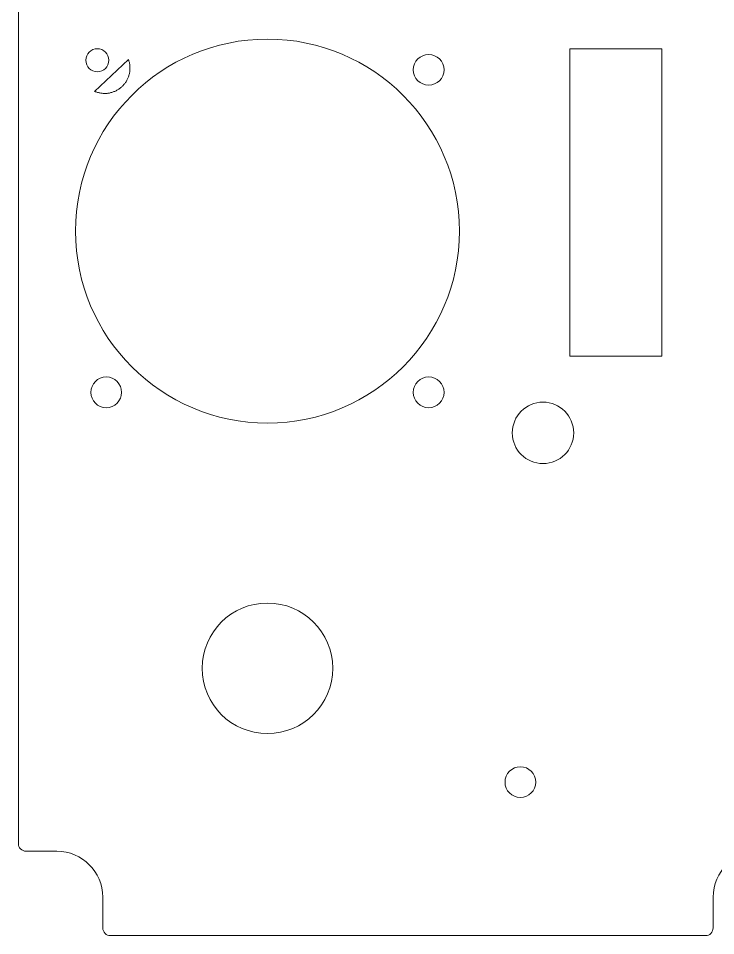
# Model space of a CAD drawing. Header units: millimetres. Extents: x -767 to 123, y -199 to 166.
# Drawn here: x -148.6 to -57.8, y -104.3 to 15.2 of the extents above; entities that cross this region are included whole.
import ezdxf

# ---------------------------------------------------------------- set-up
doc = ezdxf.new("R2010")
doc.units = ezdxf.units.MM
doc.header["$MEASUREMENT"] = 0
doc.layers.add('Cut', color=7, linetype='Continuous')

msp = doc.modelspace()

# ---------------------------------------------------------------- linework, layer by layer
at = {"layer": 'Cut', "color": 250, "lineweight": 9}
msp.add_ellipse((-138.3574, 9.7301), major_axis=(0, 1.5), ratio=1, dxfattribs=at)
for points, knots in [([(-136.6448, -104.2662), (-136.6448, -104.2662), (-59.1444, -104.2662), (-59.1444, -104.2662), (-59.1444, -104.2662), (-58.5944, -104.2662), (-58.1444, -103.8162), (-58.1444, -103.2662), (-58.1444, -103.2662), (-58.1444, -103.2662), (-58.1444, -99.2699), (-58.1444, -99.2699), (-58.1444, -99.2699), (-58.1444, -99.2687), (-58.1444, -99.2674), (-58.1444, -99.2662), (-58.1444, -99.2662), (-58.1444, -95.953), (-55.458, -93.2662), (-52.145, -93.2662), (-52.145, -93.2662), (-52.145, -93.2662), (-48.1443, -93.2662), (-48.1443, -93.2662), (-48.1443, -93.2662), (-47.6038, -93.2662), (-47.1598, -92.8315), (-47.1447, -92.2945), (-47.1447, -92.2945), (-47.1447, -92.2945), (-47.1447, 92.8509), (-47.1447, 92.8509), (-47.1447, 92.8509), (-47.154, 93.393), (-47.6002, 93.8338), (-48.1445, 93.8338), (-48.1445, 93.8338), (-48.1445, 93.8338), (-52.1452, 93.8338), (-52.1452, 93.8338), (-52.1452, 93.8338), (-55.4582, 93.8338), (-58.1446, 96.5206), (-58.1446, 99.8338), (-58.1446, 99.8338), (-58.1446, 99.835), (-58.1446, 99.8363), (-58.1446, 99.8375), (-58.1446, 99.8375), (-58.1446, 99.8375), (-58.1446, 103.8338), (-58.1446, 103.8338), (-58.1446, 103.8338), (-58.1446, 104.3838), (-58.5946, 104.8338), (-59.1446, 104.8338), (-59.1446, 104.8338), (-59.1446, 104.8338), (-130.8957, 104.8338), (-130.8957, 104.8338), (-130.8957, 104.8338), (-130.8957, 104.8338), (-145.0081, 75.552), (-145.0081, 75.552), (-145.0081, 75.552), (-145.2366, 75.0798), (-145.0569, 74.5111), (-144.6102, 74.2517), (-144.6102, 74.2517), (-144.6102, 74.2517), (-141.1511, 72.578), (-141.1511, 72.578), (-141.1511, 72.578), (-139.0824, 71.6312), (-137.6449, 69.5428), (-137.645, 67.1192), (-137.645, 67.1192), (-137.644, 63.8065), (-140.3316, 61.1192), (-143.6451, 61.1192), (-143.6451, 61.1192), (-143.6451, 61.1192), (-147.6449, 61.1192), (-147.6449, 61.1192), (-147.6449, 61.1192), (-148.1949, 61.1192), (-148.6449, 60.6692), (-148.6449, 60.1192), (-148.6449, 60.1192), (-148.6449, 60.1192), (-148.6449, -92.2662), (-148.6449, -92.2662), (-148.6449, -92.2662), (-148.6449, -92.8162), (-148.1949, -93.2662), (-147.6449, -93.2662), (-147.6449, -93.2662), (-147.6449, -93.2662), (-143.6442, -93.2662), (-143.6442, -93.2662), (-143.6442, -93.2662), (-140.3312, -93.2662), (-137.6448, -95.953), (-137.6448, -99.2662), (-137.6448, -99.2662), (-137.6448, -99.2674), (-137.6448, -99.2687), (-137.6448, -99.2699), (-137.6448, -99.2699), (-137.6448, -99.2699), (-137.6448, -103.2662), (-137.6448, -103.2662), (-137.6448, -103.2662), (-137.6448, -103.8162), (-137.1948, -104.2662), (-136.6448, -104.2662)], [0, 0, 0, 0, 0.03333333, 0.03333333, 0.03333333, 0.03333333, 0.06666667, 0.06666667, 0.06666667, 0.06666667, 0.1, 0.1, 0.1, 0.1, 0.13333333, 0.13333333, 0.13333333, 0.13333333, 0.16666667, 0.16666667, 0.16666667, 0.16666667, 0.2, 0.2, 0.2, 0.2, 0.23333333, 0.23333333, 0.23333333, 0.23333333, 0.26666667, 0.26666667, 0.26666667, 0.26666667, 0.3, 0.3, 0.3, 0.3, 0.33333333, 0.33333333, 0.33333333, 0.33333333, 0.36666667, 0.36666667, 0.36666667, 0.36666667, 0.4, 0.4, 0.4, 0.4, 0.43333333, 0.43333333, 0.43333333, 0.43333333, 0.46666667, 0.46666667, 0.46666667, 0.46666667, 0.5, 0.5, 0.5, 0.5, 0.53333333, 0.53333333, 0.53333333, 0.53333333, 0.56666667, 0.56666667, 0.56666667, 0.56666667, 0.6, 0.6, 0.6, 0.6, 0.63333333, 0.63333333, 0.63333333, 0.63333333, 0.66666667, 0.66666667, 0.66666667, 0.66666667, 0.7, 0.7, 0.7, 0.7, 0.73333333, 0.73333333, 0.73333333, 0.73333333, 0.76666667, 0.76666667, 0.76666667, 0.76666667, 0.8, 0.8, 0.8, 0.8, 0.83333333, 0.83333333, 0.83333333, 0.83333333, 0.86666667, 0.86666667, 0.86666667, 0.86666667, 0.9, 0.9, 0.9, 0.9, 0.93333333, 0.93333333, 0.93333333, 0.93333333, 1, 1, 1, 1]), ([(-116.1961, 12.4869), (-130.0013, 12.4869), (-141.1958, 1.2915), (-141.1958, -12.5132), (-141.1958, -12.5132), (-141.1963, -26.3164), (-130.0011, -37.5131), (-116.1961, -37.5131), (-116.1961, -37.5131), (-102.3912, -37.5119), (-91.1959, -26.3179), (-91.1959, -12.5132), (-91.1959, -12.5132), (-91.1963, 1.2934), (-102.3912, 12.4861), (-116.1961, 12.4869)], [0, 0, 0, 0, 0.2, 0.2, 0.2, 0.2, 0.4, 0.4, 0.4, 0.4, 0.6, 0.6, 0.6, 0.6, 1, 1, 1, 1]), ([(-76.8064, 11.2064), (-76.8064, 11.2064), (-64.8065, 11.2064), (-64.8065, 11.2064), (-64.8065, 11.2064), (-64.8065, 11.2064), (-64.8065, -28.7938), (-64.8065, -28.7938), (-64.8065, -28.7938), (-64.8065, -28.7938), (-76.8064, -28.7938), (-76.8064, -28.7938), (-76.8064, -28.7938), (-76.8064, -28.7938), (-76.8064, 11.2064), (-76.8064, 11.2064)], [0, 0, 0, 0, 0.2, 0.2, 0.2, 0.2, 0.4, 0.4, 0.4, 0.4, 0.6, 0.6, 0.6, 0.6, 1, 1, 1, 1]), ([(-134.1042, 8.8121), (-134.1042, 8.8121), (-134.1077, 8.9157), (-134.1077, 8.9157), (-134.1077, 8.9157), (-134.1077, 8.9157), (-134.1176, 9.0196), (-134.1176, 9.0196), (-134.1176, 9.0196), (-134.1176, 9.0196), (-134.1276, 9.1235), (-134.1276, 9.1235), (-134.1276, 9.1235), (-134.1276, 9.1235), (-134.1428, 9.2258), (-134.1428, 9.2258), (-134.1428, 9.2258), (-134.1428, 9.2258), (-134.1596, 9.3266), (-134.1596, 9.3266), (-134.1596, 9.3266), (-134.1596, 9.3266), (-134.1813, 9.4292), (-134.1813, 9.4292), (-134.1813, 9.4292), (-134.1813, 9.4292), (-134.2048, 9.5302), (-134.2048, 9.5302), (-134.2048, 9.5302), (-134.2048, 9.5302), (-134.2333, 9.6296), (-134.2333, 9.6296), (-134.2333, 9.6296), (-134.2333, 9.6296), (-134.2619, 9.729), (-134.2619, 9.729), (-134.2619, 9.729), (-134.2619, 9.729), (-134.2955, 9.827), (-134.2955, 9.827)], [0, 0, 0, 0, 0.09090909, 0.09090909, 0.09090909, 0.09090909, 0.18181818, 0.18181818, 0.18181818, 0.18181818, 0.27272727, 0.27272727, 0.27272727, 0.27272727, 0.36363636, 0.36363636, 0.36363636, 0.36363636, 0.45454545, 0.45454545, 0.45454545, 0.45454545, 0.54545455, 0.54545455, 0.54545455, 0.54545455, 0.63636364, 0.63636364, 0.63636364, 0.63636364, 0.72727273, 0.72727273, 0.72727273, 0.72727273, 0.81818182, 0.81818182, 0.81818182, 0.81818182, 1, 1, 1, 1]), ([(-95.1958, 10.4869), (-94.0915, 10.4869), (-93.196, 9.5913), (-93.196, 8.4869), (-93.196, 8.4869), (-93.1958, 7.3828), (-94.0917, 6.4869), (-95.1961, 6.4869), (-95.1961, 6.4869), (-96.3001, 6.487), (-97.196, 7.3826), (-97.196, 8.4869), (-97.196, 8.4869), (-97.1959, 9.5919), (-96.3004, 10.4868), (-95.1958, 10.4869)], [0, 0, 0, 0, 0.2, 0.2, 0.2, 0.2, 0.4, 0.4, 0.4, 0.4, 0.6, 0.6, 0.6, 0.6, 1, 1, 1, 1]), ([(-135.0697, 6.3756), (-135.0697, 6.3756), (-134.9971, 6.4501), (-134.9971, 6.4501), (-134.9971, 6.4501), (-134.9971, 6.4501), (-134.9278, 6.5281), (-134.9278, 6.5281), (-134.9278, 6.5281), (-134.9278, 6.5281), (-134.8618, 6.6062), (-134.8618, 6.6062), (-134.8618, 6.6062), (-134.8618, 6.6062), (-134.7957, 6.6876), (-134.7957, 6.6876), (-134.7957, 6.6876), (-134.7957, 6.6876), (-134.7329, 6.7692), (-134.7329, 6.7692), (-134.7329, 6.7692), (-134.7329, 6.7692), (-134.6735, 6.8541), (-134.6735, 6.8541), (-134.6735, 6.8541), (-134.6735, 6.8541), (-134.6171, 6.9425), (-134.6171, 6.9425), (-134.6171, 6.9425), (-134.6171, 6.9425), (-134.5626, 7.0293), (-134.5626, 7.0293), (-134.5626, 7.0293), (-134.5626, 7.0293), (-134.5112, 7.1196), (-134.5112, 7.1196), (-134.5112, 7.1196), (-134.5112, 7.1196), (-134.4632, 7.2099), (-134.4632, 7.2099), (-134.4632, 7.2099), (-134.4632, 7.2099), (-134.4184, 7.3037), (-134.4184, 7.3037), (-134.4184, 7.3037), (-134.4184, 7.3037), (-134.3753, 7.3992), (-134.3753, 7.3992), (-134.3753, 7.3992), (-134.3753, 7.3992), (-134.3354, 7.4949), (-134.3354, 7.4949), (-134.3354, 7.4949), (-134.3354, 7.4949), (-134.2989, 7.5905), (-134.2989, 7.5905), (-134.2989, 7.5905), (-134.2989, 7.5905), (-134.2641, 7.6881), (-134.2641, 7.6881), (-134.2641, 7.6881), (-134.2641, 7.6881), (-134.2342, 7.7873), (-134.2342, 7.7873), (-134.2342, 7.7873), (-134.2342, 7.7873), (-134.2059, 7.8883), (-134.2059, 7.8883), (-134.2059, 7.8883), (-134.2059, 7.8883), (-134.1809, 7.9893), (-134.1809, 7.9893), (-134.1809, 7.9893), (-134.1809, 7.9893), (-134.1626, 8.0907), (-134.1626, 8.0907), (-134.1626, 8.0907), (-134.1626, 8.0907), (-134.1426, 8.1936), (-134.1426, 8.1936), (-134.1426, 8.1936), (-134.1426, 8.1936), (-134.1276, 8.295), (-134.1276, 8.295), (-134.1276, 8.295), (-134.1276, 8.295), (-134.1176, 8.3982), (-134.1176, 8.3982), (-134.1176, 8.3982), (-134.1176, 8.3982), (-134.1076, 8.5015), (-134.1076, 8.5015), (-134.1076, 8.5015), (-134.1076, 8.5015), (-134.1043, 8.605), (-134.1043, 8.605), (-134.1043, 8.605), (-134.1043, 8.605), (-134.1026, 8.7101), (-134.1026, 8.7101)], [0, 0, 0, 0, 0.03846154, 0.03846154, 0.03846154, 0.03846154, 0.07692308, 0.07692308, 0.07692308, 0.07692308, 0.11538462, 0.11538462, 0.11538462, 0.11538462, 0.15384615, 0.15384615, 0.15384615, 0.15384615, 0.19230769, 0.19230769, 0.19230769, 0.19230769, 0.23076923, 0.23076923, 0.23076923, 0.23076923, 0.26923077, 0.26923077, 0.26923077, 0.26923077, 0.30769231, 0.30769231, 0.30769231, 0.30769231, 0.34615385, 0.34615385, 0.34615385, 0.34615385, 0.38461538, 0.38461538, 0.38461538, 0.38461538, 0.42307692, 0.42307692, 0.42307692, 0.42307692, 0.46153846, 0.46153846, 0.46153846, 0.46153846, 0.5, 0.5, 0.5, 0.5, 0.53846154, 0.53846154, 0.53846154, 0.53846154, 0.57692308, 0.57692308, 0.57692308, 0.57692308, 0.61538462, 0.61538462, 0.61538462, 0.61538462, 0.65384615, 0.65384615, 0.65384615, 0.65384615, 0.69230769, 0.69230769, 0.69230769, 0.69230769, 0.73076923, 0.73076923, 0.73076923, 0.73076923, 0.76923077, 0.76923077, 0.76923077, 0.76923077, 0.80769231, 0.80769231, 0.80769231, 0.80769231, 0.84615385, 0.84615385, 0.84615385, 0.84615385, 0.88461538, 0.88461538, 0.88461538, 0.88461538, 0.92307692, 0.92307692, 0.92307692, 0.92307692, 1, 1, 1, 1]), ([(-137.6127, 5.4172), (-137.6127, 5.4172), (-137.5076, 5.4123), (-137.5076, 5.4123), (-137.5076, 5.4123), (-137.5076, 5.4123), (-137.4042, 5.409), (-137.4042, 5.409), (-137.4042, 5.409), (-137.4042, 5.409), (-137.3005, 5.4123), (-137.3005, 5.4123), (-137.3005, 5.4123), (-137.3005, 5.4123), (-137.1969, 5.4157), (-137.1969, 5.4157), (-137.1969, 5.4157), (-137.1969, 5.4157), (-137.0947, 5.4242), (-137.0947, 5.4242), (-137.0947, 5.4242), (-137.0947, 5.4242), (-136.9906, 5.4376), (-136.9906, 5.4376), (-136.9906, 5.4376), (-136.9906, 5.4376), (-136.8884, 5.4494), (-136.8884, 5.4494), (-136.8884, 5.4494), (-136.8884, 5.4494), (-136.7859, 5.4679), (-136.7859, 5.4679), (-136.7859, 5.4679), (-136.7859, 5.4679), (-136.6834, 5.4897), (-136.6834, 5.4897), (-136.6834, 5.4897), (-136.6834, 5.4897), (-136.5824, 5.5133), (-136.5824, 5.5133), (-136.5824, 5.5133), (-136.5824, 5.5133), (-136.4828, 5.5418), (-136.4828, 5.5418), (-136.4828, 5.5418), (-136.4828, 5.5418), (-136.385, 5.5721), (-136.385, 5.5721), (-136.385, 5.5721), (-136.385, 5.5721), (-136.2871, 5.6057), (-136.2871, 5.6057), (-136.2871, 5.6057), (-136.2871, 5.6057), (-136.189, 5.6428), (-136.189, 5.6428), (-136.189, 5.6428), (-136.189, 5.6428), (-136.0925, 5.6814), (-136.0925, 5.6814), (-136.0925, 5.6814), (-136.0925, 5.6814), (-135.9993, 5.7236), (-135.9993, 5.7236), (-135.9993, 5.7236), (-135.9993, 5.7236), (-135.906, 5.7691), (-135.906, 5.7691), (-135.906, 5.7691), (-135.906, 5.7691), (-135.8158, 5.818), (-135.8158, 5.818), (-135.8158, 5.818), (-135.8158, 5.818), (-135.7241, 5.8685), (-135.7241, 5.8685), (-135.7241, 5.8685), (-135.7241, 5.8685), (-135.6354, 5.9225), (-135.6354, 5.9225), (-135.6354, 5.9225), (-135.6354, 5.9225), (-135.5501, 5.9799), (-135.5501, 5.9799), (-135.5501, 5.9799), (-135.5501, 5.9799), (-135.4646, 6.0406), (-135.4646, 6.0406), (-135.4646, 6.0406), (-135.4646, 6.0406), (-135.3825, 6.1015), (-135.3825, 6.1015), (-135.3825, 6.1015), (-135.3825, 6.1015), (-135.3002, 6.1658), (-135.3002, 6.1658), (-135.3002, 6.1658), (-135.3002, 6.1658), (-135.2213, 6.2334), (-135.2213, 6.2334), (-135.2213, 6.2334), (-135.2213, 6.2334), (-135.1455, 6.3045), (-135.1455, 6.3045), (-135.1455, 6.3045), (-135.1455, 6.3045), (-135.0697, 6.3756), (-135.0697, 6.3756)], [0, 0, 0, 0, 0.03571429, 0.03571429, 0.03571429, 0.03571429, 0.07142857, 0.07142857, 0.07142857, 0.07142857, 0.10714286, 0.10714286, 0.10714286, 0.10714286, 0.14285714, 0.14285714, 0.14285714, 0.14285714, 0.17857143, 0.17857143, 0.17857143, 0.17857143, 0.21428571, 0.21428571, 0.21428571, 0.21428571, 0.25, 0.25, 0.25, 0.25, 0.28571429, 0.28571429, 0.28571429, 0.28571429, 0.32142857, 0.32142857, 0.32142857, 0.32142857, 0.35714286, 0.35714286, 0.35714286, 0.35714286, 0.39285714, 0.39285714, 0.39285714, 0.39285714, 0.42857143, 0.42857143, 0.42857143, 0.42857143, 0.46428571, 0.46428571, 0.46428571, 0.46428571, 0.5, 0.5, 0.5, 0.5, 0.53571429, 0.53571429, 0.53571429, 0.53571429, 0.57142857, 0.57142857, 0.57142857, 0.57142857, 0.60714286, 0.60714286, 0.60714286, 0.60714286, 0.64285714, 0.64285714, 0.64285714, 0.64285714, 0.67857143, 0.67857143, 0.67857143, 0.67857143, 0.71428571, 0.71428571, 0.71428571, 0.71428571, 0.75, 0.75, 0.75, 0.75, 0.78571429, 0.78571429, 0.78571429, 0.78571429, 0.82142857, 0.82142857, 0.82142857, 0.82142857, 0.85714286, 0.85714286, 0.85714286, 0.85714286, 0.89285714, 0.89285714, 0.89285714, 0.89285714, 0.92857143, 0.92857143, 0.92857143, 0.92857143, 1, 1, 1, 1]), ([(-138.715, 5.681), (-138.715, 5.681), (-138.6194, 5.6412), (-138.6194, 5.6412), (-138.6194, 5.6412), (-138.6194, 5.6412), (-138.5219, 5.6063), (-138.5219, 5.6063), (-138.5219, 5.6063), (-138.5219, 5.6063), (-138.4245, 5.5716), (-138.4245, 5.5716), (-138.4245, 5.5716), (-138.4245, 5.5716), (-138.3253, 5.5417), (-138.3253, 5.5417)], [0, 0, 0, 0, 0.2, 0.2, 0.2, 0.2, 0.4, 0.4, 0.4, 0.4, 0.6, 0.6, 0.6, 0.6, 1, 1, 1, 1]), ([(-138.3253, 5.5417), (-138.3253, 5.5417), (-138.2242, 5.5135), (-138.2242, 5.5135), (-138.2242, 5.5135), (-138.2242, 5.5135), (-138.1248, 5.4902), (-138.1248, 5.4902)], [0, 0, 0, 0, 0.33333333, 0.33333333, 0.33333333, 0.33333333, 1, 1, 1, 1]), ([(-138.1248, 5.4902), (-138.1248, 5.4902), (-138.0235, 5.4686), (-138.0235, 5.4686), (-138.0235, 5.4686), (-138.0235, 5.4686), (-137.9206, 5.452), (-137.9206, 5.452)], [0, 0, 0, 0, 0.33333333, 0.33333333, 0.33333333, 0.33333333, 1, 1, 1, 1]), ([(-137.1957, -31.5131), (-136.0914, -31.5131), (-135.1959, -32.4087), (-135.1959, -33.5131), (-135.1959, -33.5131), (-135.1957, -34.6172), (-136.0916, -35.5131), (-137.196, -35.5131), (-137.196, -35.5131), (-138.3, -35.513), (-139.1959, -34.6174), (-139.1959, -33.5131), (-139.1959, -33.5131), (-139.1958, -32.4081), (-138.3003, -31.5132), (-137.1957, -31.5131)], [0, 0, 0, 0, 0.2, 0.2, 0.2, 0.2, 0.4, 0.4, 0.4, 0.4, 0.6, 0.6, 0.6, 0.6, 1, 1, 1, 1]), ([(-95.1958, -31.5131), (-94.0915, -31.5131), (-93.196, -32.4087), (-93.196, -33.5131), (-93.196, -33.5131), (-93.1958, -34.6172), (-94.0917, -35.5131), (-95.1961, -35.5131), (-95.1961, -35.5131), (-96.3001, -35.513), (-97.196, -34.6174), (-97.196, -33.5131), (-97.196, -33.5131), (-97.1959, -32.4081), (-96.3004, -31.5132), (-95.1958, -31.5131)], [0, 0, 0, 0, 0.2, 0.2, 0.2, 0.2, 0.4, 0.4, 0.4, 0.4, 0.6, 0.6, 0.6, 0.6, 1, 1, 1, 1]), ([(-80.3061, -34.7937), (-78.0975, -34.7937), (-76.3066, -36.5849), (-76.3066, -38.7937), (-76.3066, -38.7937), (-76.306, -41.002), (-78.0978, -42.7937), (-80.3067, -42.7937), (-80.3067, -42.7937), (-82.5147, -42.7934), (-84.3065, -41.0023), (-84.3065, -38.7937), (-84.3065, -38.7937), (-84.3062, -36.5838), (-82.5153, -34.794), (-80.3061, -34.7937)], [0, 0, 0, 0, 0.2, 0.2, 0.2, 0.2, 0.4, 0.4, 0.4, 0.4, 0.6, 0.6, 0.6, 0.6, 1, 1, 1, 1]), ([(-116.1959, -60.9521), (-111.5022, -60.9521), (-107.696, -64.7588), (-107.696, -69.4524), (-107.696, -69.4524), (-107.696, -74.1454), (-111.5022, -77.9521), (-116.1959, -77.9521), (-116.1959, -77.9521), (-120.8894, -77.951), (-124.696, -74.146), (-124.696, -69.4524), (-124.696, -69.4524), (-124.6957, -64.7575), (-120.8896, -60.9525), (-116.1959, -60.9521)], [0, 0, 0, 0, 0.2, 0.2, 0.2, 0.2, 0.4, 0.4, 0.4, 0.4, 0.6, 0.6, 0.6, 0.6, 1, 1, 1, 1]), ([(-83.2535, -82.2715), (-82.1492, -82.2715), (-81.2537, -83.1673), (-81.2537, -84.2717), (-81.2537, -84.2717), (-81.2535, -85.376), (-82.1493, -86.272), (-83.2537, -86.272), (-83.2537, -86.272), (-84.3578, -86.2714), (-85.2536, -85.376), (-85.2536, -84.2717), (-85.2536, -84.2717), (-85.2534, -83.1668), (-84.358, -82.2721), (-83.2535, -82.2715)], [0, 0, 0, 0, 0.2, 0.2, 0.2, 0.2, 0.4, 0.4, 0.4, 0.4, 0.6, 0.6, 0.6, 0.6, 1, 1, 1, 1])]:
    msp.add_open_spline(points, degree=3, knots=knots, dxfattribs=at)
for points in [[(-134.2955, 9.827), (-134.2955, 9.827), (-138.715, 5.681), (-138.715, 5.681)], [(-134.1042, 8.8121), (-134.1042, 8.8121), (-134.1026, 8.7101), (-134.1026, 8.7101)], [(-137.9206, 5.452), (-137.9206, 5.452), (-137.8175, 5.4354), (-137.8175, 5.4354)], [(-137.8175, 5.4354), (-137.8175, 5.4354), (-137.7143, 5.4254), (-137.7143, 5.4254)], [(-137.7143, 5.4254), (-137.7143, 5.4254), (-137.6127, 5.4172), (-137.6127, 5.4172)]]:
    msp.add_open_spline(points, degree=3, dxfattribs=at)

doc.saveas('drawing.dxf')
